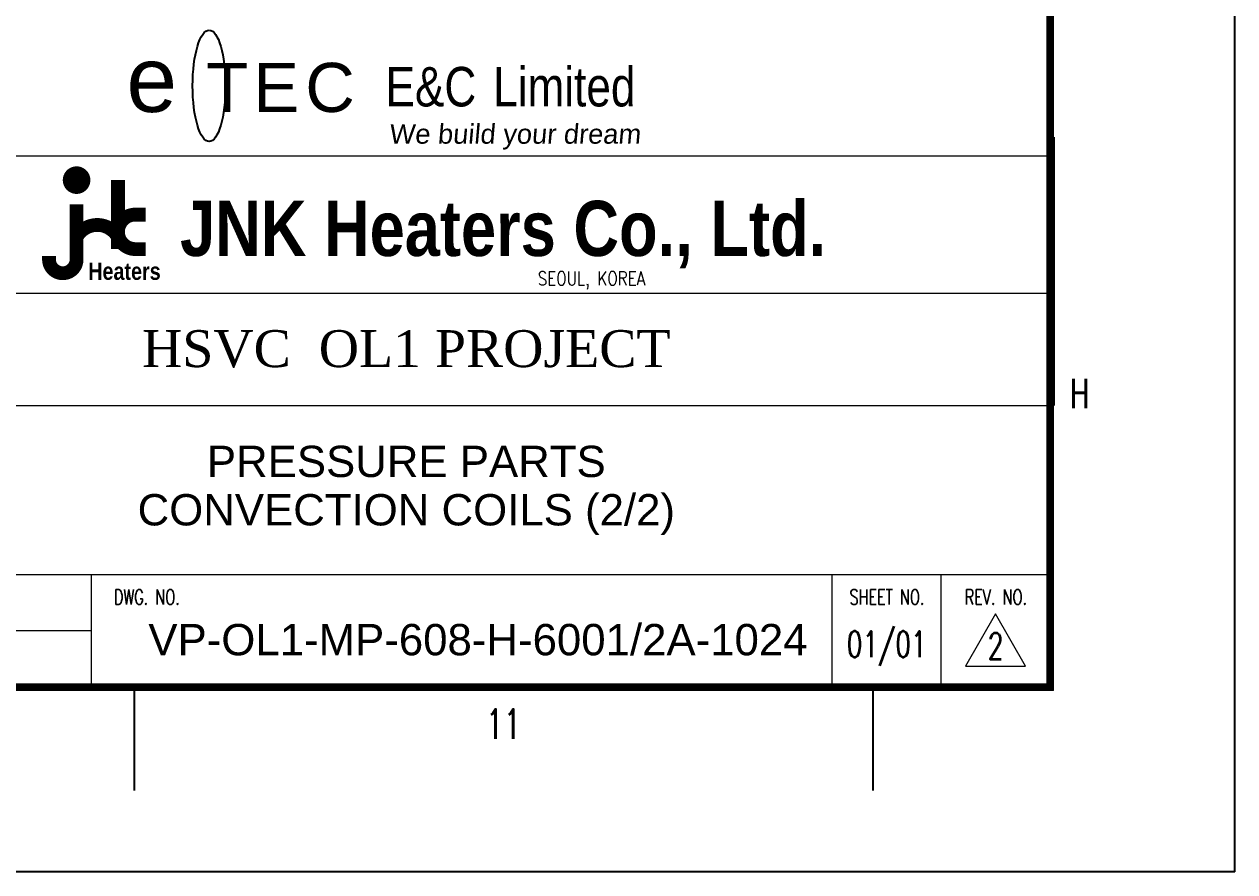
# Model space of a CAD drawing. Header units: millimetres. Extents: x 0 to 91981, y -132907 to 77676.
# Drawn here: x 82495 to 87131, y 0 to 3247 of the extents above; entities that cross this region are included whole.
import ezdxf
from ezdxf.enums import TextEntityAlignment as Align

# ---------------------------------------------------------------- set-up
doc = ezdxf.new("R2010")
doc.units = ezdxf.units.MM
doc.header["$LTSCALE"] = 60
for name, color, linetype in [('BODER', 7, 'Continuous'), ('border', 130, 'Continuous'), ('CON-R', 1, 'Continuous'), ('CON-Y', 2, 'Continuous'), ('FORM', 7, 'Continuous')]:
    doc.layers.add(name, color=color, linetype=linetype)
doc.styles.add('Arial', font='arial.ttf', dxfattribs={"height": 0.2})
doc.styles.add('HGTXT', font='romans.shx', dxfattribs={"bigfont": 'WHGTXT.shx'})
doc.styles.add('Logo', font='ARIALNB.TTF', dxfattribs={"width": 0.8})
doc.styles.add('ROMANS', font='ROMANS.shx', dxfattribs={"width": 0.8})
doc.styles.add('SIMPLEX', font='simplex.shx', dxfattribs={"width": 0.8})
doc.styles.add('time', font='times.ttf', dxfattribs={"height": 5})
doc.styles.add('USER1', font='swiss.ttf', dxfattribs={"width": 0.8, "height": 5})

# ---------------------------------------------------------------- blocks, each defined once
blk = doc.blocks.new('etc')
at = {"color": 3}
blk.add_ellipse((25.31, -6.18), major_axis=(0, 5.34), ratio=0.29564, dxfattribs=at)
at = {"color": 6, "style": 'USER1'}
for s, height, p in [('e', 6.25, (17.39, -8.68)), ('T', 4.7, (25.03, -8.68)), ('E', 4.7, (29.55, -8.68)), ('C', 4.7, (34.52, -8.68))]:
    blk.add_text(s, height=height, dxfattribs=at).set_placement(p)
at = {"color": 4, "style": 'USER1', "width": 0.8}
for s, p in [('E&C', (42.2, -8.15)), ('Limited', (52.51, -8.15))]:
    blk.add_text(s, height=3.781, dxfattribs=at).set_placement(p)
at = {"insert": (42.52, -9.85), "char_height": 1.87, "width": 42.484, "attachment_point": 1, "style": 'HGTXT'}
blk.add_mtext('{\\fSansSerif|b0|i0|c2|p2;\\Q5;We build your dream}', dxfattribs=at)
blk = doc.blocks.new('TITLE')
at = {"color": 7}
for p, q in [((841, 0), (841, 594.85)), ((823.67, 70.34), (823.67, 44.64)), ((735.61, 17.68), (735.61, 7.78)), ((806.34, 17.68), (806.34, 7.78)), ((841, 0), (0, 0))]:
    blk.add_line(p, q, dxfattribs=at)
at = {"color": 7, "lineweight": 0}
for p, q in [((699.67, 44.64), (823.67, 44.64)), ((699.67, 44.64), (823.67, 44.64)), ((699.67, 44.64), (823.67, 44.64)), ((699.67, 28.46), (823.67, 28.46)), ((731.53, 17.68), (731.53, 28.46)), ((802.46, 17.68), (802.46, 28.46)), ((812.89, 17.68), (812.89, 28.46)), ((731.53, 23.07), (699.67, 23.07))]:
    blk.add_line(p, q, dxfattribs=at)
at = {"color": 7, "const_width": 0.707}
for points in [[(823.32, 17.33), (823.32, 577.17)], [(28.29, 17.68), (823.67, 17.68)]]:
    blk.add_lwpolyline(points, dxfattribs=at)
at = {"color": 7, "lineweight": 0}
blk.add_lwpolyline([(820.97, 19.68), (818.1, 24.7), (815.23, 19.68)], close=True, dxfattribs=at)
at = {"layer": 'border', "color": 7, "linetype": 'Continuous', "lineweight": 0}
for p, q in [((699.67, 68.57), (823.67, 68.57)), ((699.67, 55.42), (823.67, 55.42))]:
    blk.add_line(p, q, dxfattribs=at)
blk.add_blockref('etc', (717.48, 81.44))
at = {"lineweight": 0, "style": 'time'}
blk.add_text('HSVC  OL1 PROJECT', height=3.5366, dxfattribs=at).set_placement((761.67, 48.33), align=Align.CENTER)
at = {"color": 7, "style": 'ROMANS', "width": 0.7}
for s, height, p in [('H', 2.83, (826.15, 45.8)), ('11', 2.829, (770.98, 14.15))]:
    blk.add_text(s, height=height, dxfattribs=at).set_placement(p, align=Align.MIDDLE)
at = {"color": 7, "lineweight": 0, "style": 'ROMANS', "width": 0.7}
blk.add_text('DWG. NO.', height=1.438, dxfattribs=at).set_placement((733.68, 25.59))
for s, p in [('SHEET NO.', (807.7, 25.59)), ('REV. NO.', (818.13, 25.59))]:
    blk.add_text(s, height=1.438, dxfattribs=at).set_placement(p, align=Align.CENTER)
at = {"layer": 'BODER', "color": 7, "style": 'Arial'}
blk.add_text('PRESSURE PARTS', height=3, dxfattribs=at).set_placement((761.67, 39.3), align=Align.MIDDLE)
at = {"layer": 'BODER', "color": 7, "style": 'ROMANS', "width": 0.7}
for s, p in [('01/01', (807.67, 21.62)), ('2', (818.1, 21.62))]:
    blk.add_text(s, height=2.5, dxfattribs=at).set_placement(p, align=Align.MIDDLE)
blk = doc.blocks.new('JNKLOGO')
at = {"layer": 'FORM', "color": 1, "const_width": 20}
blk.add_lwpolyline([(5218.1, 519.6, 1), (5238.1, 519.6, 1)], format="xyb", close=True, dxfattribs=at)
blk.add_lwpolyline([(5288.1, 519.6), (5288.1, 419.6)], dxfattribs=at)
for points in [[(5188.1, 409.6), (5188.1, 404.6, 1), (5228.1, 404.6), (5228.1, 484.6)], [(5328.1, 469.6), (5313.1, 469.6, 1), (5313.1, 419.6), (5328.1, 419.6)], [(5288.1, 437.1, 0.583333), (5228.1, 437.1, 0.583333)]]:
    blk.add_lwpolyline(points, format="xyb", dxfattribs=at)
at = {"layer": 'FORM', "color": 1, "style": 'Logo'}
for s, height, p in [('JNK Heaters Co., Ltd.', 80, (5378.1, 409.6)), ('Heaters', 25, (5245, 375))]:
    blk.add_text(s, height=height, dxfattribs=at).set_placement(p)

msp = doc.modelspace()

# ---------------------------------------------------------------- block references
at = {"linetype": 'ByBlock', "xscale": 40, "yscale": 40, "zscale": 40}
msp.add_blockref('TITLE', (53491.26992, 0.00021), dxfattribs=at)
at = {"layer": 'CON-R', "xscale": 2.641719540494256, "yscale": 2.641719540494256, "zscale": 2.641719540494256}
msp.add_blockref('JNKLOGO', (68884.07835, 1276.65413), dxfattribs=at)

# ---------------------------------------------------------------- texts
at = {"layer": 'BODER', "color": 7, "style": 'Arial'}
msp.add_text('CONVECTION COILS (2/2)', height=120, dxfattribs=at).set_placement((83958.09997, 1371.84556), align=Align.MIDDLE)
msp.add_text('VP-OL1-MP-608-H-6001/2A-1024', height=120, dxfattribs=at).set_placement((84232.54979, 829.26174), align=Align.CENTER)
at = {"layer": 'CON-Y', "style": 'SIMPLEX', "width": 0.8}
msp.add_text('SEOUL, KOREA', height=52.8343908, dxfattribs=at).set_placement((84461.84279, 2246.41355))

doc.saveas('drawing.dxf')
